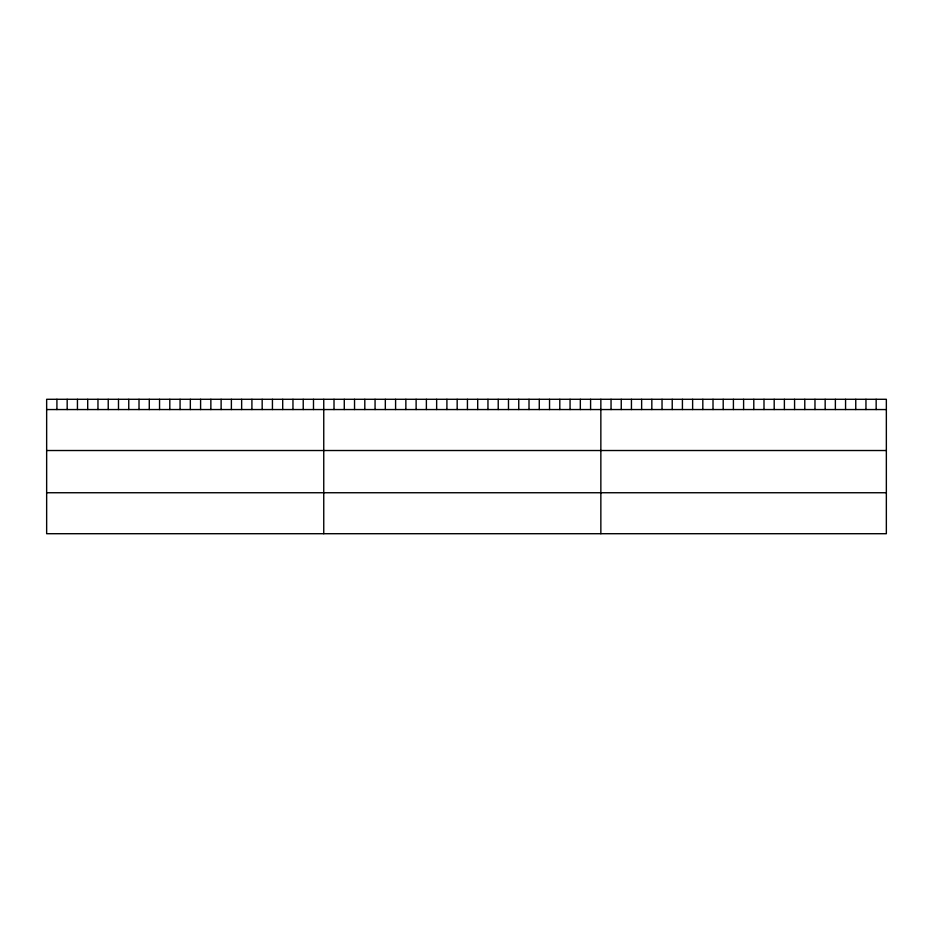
<?xml version="1.0" encoding="UTF-8"?>
<svg xmlns="http://www.w3.org/2000/svg" width="933" height="933" viewBox="0 0 933 933"><rect width="100%" height="100%" fill="white"/><g stroke="black" fill="none" stroke-linecap="round" stroke-linejoin="round"><path stroke-width="1.4" d="M886.35 409.552L886.35 533.711L46.65 533.711L46.65 399.289L886.35 399.289L886.35 409.552L46.65 409.552M46.65 450.522L886.35 450.522M46.65 492.741L886.35 492.741M876.157 399.289L876.157 409.552M865.952 399.289L865.952 409.552M855.759 399.289L855.759 409.552M845.566 399.289L845.566 409.552M835.373 399.289L835.373 409.552M825.169 399.289L825.169 409.552M814.975 399.289L814.975 409.552M804.782 399.289L804.782 409.552M794.578 399.289L794.578 409.552M784.385 399.289L784.385 409.552M774.192 399.289L774.192 409.552M763.999 399.289L763.999 409.552M753.794 399.289L753.794 409.552M743.601 399.289L743.601 409.552M733.408 399.289L733.408 409.552M723.203 399.289L723.203 409.552M713.01 399.289L713.01 409.552M702.817 399.289L702.817 409.552M692.624 399.289L692.624 409.552M682.42 399.289L682.42 409.552M672.226 399.289L672.226 409.552M662.033 399.289L662.033 409.552M651.829 399.289L651.829 409.552M641.636 399.289L641.636 409.552M631.443 399.289L631.443 409.552M621.25 399.289L621.25 409.552M611.045 399.289L611.045 409.552M600.852 399.289L600.852 533.711M590.589 399.289L590.589 409.552M580.326 399.289L580.326 409.552M570.063 399.289L570.063 409.552M559.8 399.289L559.8 409.552M549.537 399.289L549.537 409.552M539.274 399.289L539.274 409.552M529.011 399.289L529.011 409.552M518.748 399.289L518.748 409.552M508.485 399.289L508.485 409.552M498.222 399.289L498.222 409.552M487.959 399.289L487.959 409.552M477.696 399.289L477.696 409.552M467.433 399.289L467.433 409.552M457.17 399.289L457.17 409.552M446.907 399.289L446.907 409.552M436.644 399.289L436.644 409.552M426.381 399.289L426.381 409.552M416.118 399.289L416.118 409.552M405.855 399.289L405.855 409.552M395.592 399.289L395.592 409.552M385.329 399.289L385.329 409.552M375.066 399.289L375.066 409.552M364.803 399.289L364.803 409.552M354.54 399.289L354.54 409.552M344.277 399.289L344.277 409.552M334.014 399.289L334.014 409.552M323.751 399.289L323.751 533.711M313.488 399.289L313.488 409.552M303.225 399.289L303.225 409.552M292.962 399.289L292.962 409.552M282.699 399.289L282.699 409.552M272.436 399.289L272.436 409.552M262.173 399.289L262.173 409.552M251.91 399.289L251.91 409.552M241.647 399.289L241.647 409.552M231.384 399.289L231.384 409.552M221.121 399.289L221.121 409.552M210.858 399.289L210.858 409.552M200.595 399.289L200.595 409.552M190.332 399.289L190.332 409.552M180.069 399.289L180.069 409.552M169.806 399.289L169.806 409.552M159.543 399.289L159.543 409.552M149.28 399.289L149.28 409.552M139.017 399.289L139.017 409.552M128.754 399.289L128.754 409.552M118.491 399.289L118.491 409.552M108.228 399.289L108.228 409.552M97.965 399.289L97.965 409.552M87.702 399.289L87.702 409.552M77.439 399.289L77.439 409.552M67.176 399.289L67.176 409.552M56.913 399.289L56.913 409.552"/></g></svg>
